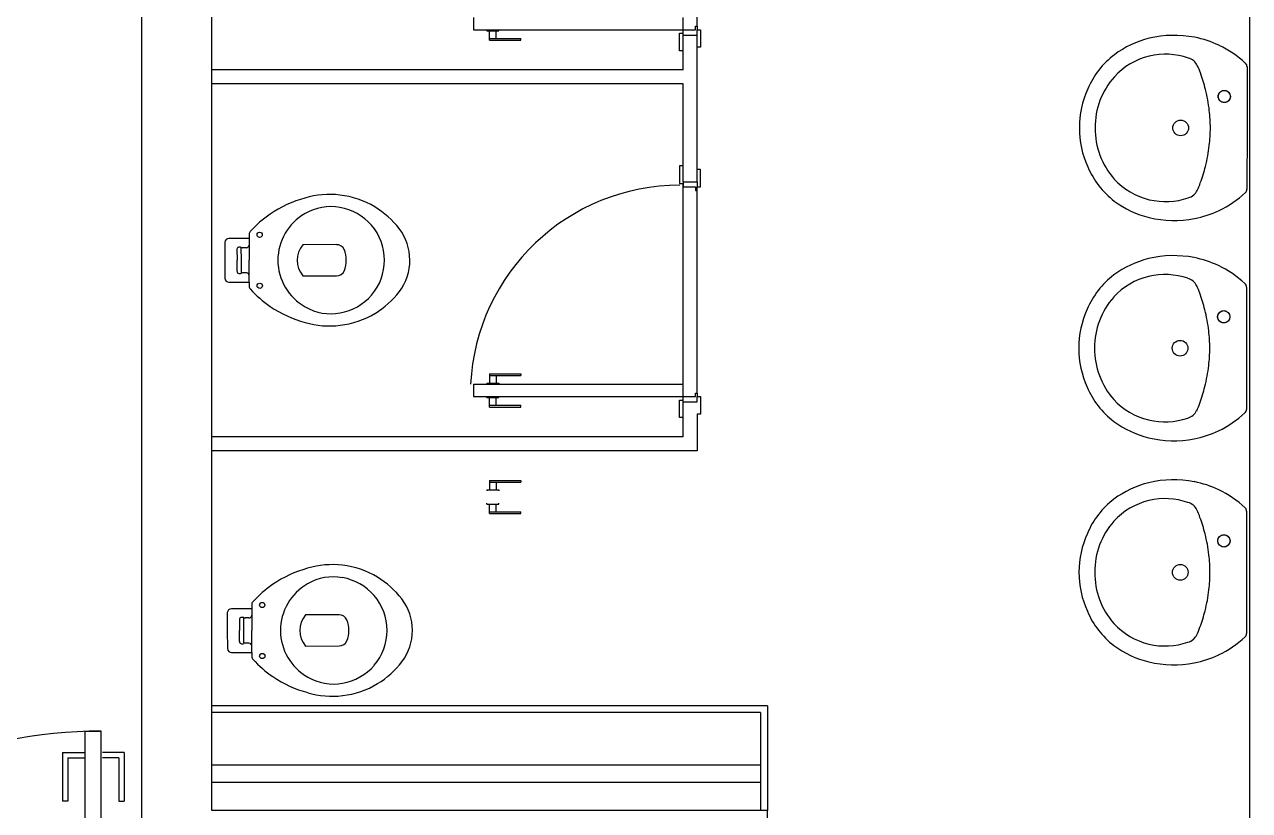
# Model space of a CAD drawing. Extents: x 0 to 244, y -71 to 76.
# Drawn here: x 203.636 to 207.144, y -42.447 to -40.197 of the extents above; entities that cross this region are included whole.
import ezdxf

# ---------------------------------------------------------------- set-up
doc = ezdxf.new("R2010")
doc.units = 0
doc.header["$LTSCALE"] = 0.01
doc.header["$MEASUREMENT"] = 0
doc.linetypes.add('HIDDEN', pattern=[0.375, 0.25, -0.125])
for name, color, linetype in [('ALV', 2, 'CONTINUOUS'), ('APSAN', 1, 'CONTINUOUS'), ('CARIMBO', 7, 'CONTINUOUS'), ('DIV', 2, 'CONTINUOUS'), ('PORTA', 2, 'CONTINUOUS')]:
    doc.layers.add(name, color=color, linetype=linetype)

# ---------------------------------------------------------------- blocks, each defined once
blk = doc.blocks.new('PDV2E-SSN')
at = {"layer": 'DIV'}
for p, q in [((0.0763, 0.0505), (0.0763, 0.9647)), ((0.1063, 0.9647), (0.0763, 0.9647)), ((0.1063, 0.0505), (0.1063, 0.9647)), ((0.0338, 0.9247), (0.0338, 0.8347)), ((0.0338, 0.9247), (0.0739, 0.9247)), ((0.0438, 0.9147), (0.0438, 0.8347)), ((0.0438, 0.9147), (0.0739, 0.9147)), ((0.1485, 0.9247), (0.1084, 0.9247)), ((0.1385, 0.9147), (0.1084, 0.9147)), ((0.1385, 0.9147), (0.1385, 0.8347)), ((0.1485, 0.9247), (0.1485, 0.8347)), ((0.0438, 0.8347), (0.034, 0.8347)), ((0.1385, 0.8347), (0.1483, 0.8347)), ((0.031, 0.05), (0.031, -0.05)), ((0.051, 0.05), (0.031, 0.05)), ((0.051, 0.0199), (0.051, 0.05)), ((0.0763, 0.0505), (0.1063, 0.0505)), ((0.9502, 0.0199), (0.9502, 0.05)), ((0.9502, 0.05), (0.9702, 0.05)), ((0.9702, 0.05), (0.9702, 0.0347)), ((0.9702, 0.035), (0.9702, -0.035)), ((0.051, 0.0199), (0.061, 0.0199)), ((0.061, -0.05), (0.061, 0.0199)), ((0.9502, 0.0199), (0.9402, 0.0199)), ((0.9402, -0.05), (0.9402, 0.0199)), ((0.9702, -0.035), (0.9702, -0.05)), ((0.031, -0.05), (0.061, -0.05)), ((0.9702, -0.05), (0.9402, -0.05))]:
    blk.add_line(p, q, dxfattribs=at)
at = {"layer": 'DIV', "color": 1}
blk.add_arc((0.0763, 0.1001), 0.8651, 356.6786, 90, dxfattribs=at)

msp = doc.modelspace()

# ---------------------------------------------------------------- linework, layer by layer
at = {"layer": 'ALV'}
for p, q in [((207.1443, -37.5568), (207.1443, -43.5965)), ((203.9723, -43.7468), (203.9723, -37.9568)), ((204.1723, -42.4465), (204.1723, -37.9568)), ((205.5623, -41.3116), (205.5623, -41.4166)), ((205.7641, -42.4465), (204.1723, -42.4465)), ((205.7641, -42.5965), (205.7641, -42.4465))]:
    msp.add_line(p, q, dxfattribs=at)
at = {"layer": 'APSAN'}
for p, q in [((207.1372, -40.3177), (207.1372, -40.4927)), ((207.1372, -40.4927), (207.1371, -40.6677)), ((204.2794, -40.7971), (204.2794, -40.8023)), ((204.2794, -40.8023), (204.2794, -40.8091)), ((204.2094, -40.8202), (204.2095, -40.8717)), ((204.2794, -40.8091), (204.2214, -40.8092)), ((204.2559, -40.8361), (204.256, -40.8716)), ((204.2714, -40.8356), (204.2604, -40.8356)), ((204.2794, -40.8091), (204.2795, -40.8716)), ((204.5294, -40.8267), (204.4334, -40.8269)), ((204.2095, -40.8717), (204.2096, -40.9232)), ((204.2444, -40.8401), (204.2445, -40.8716)), ((204.2445, -40.9031), (204.2445, -40.8716)), ((204.256, -40.8716), (204.256, -40.9071)), ((204.2796, -40.9341), (204.2795, -40.8716)), ((204.2715, -40.9076), (204.2605, -40.9076)), ((204.2216, -40.9342), (204.2796, -40.9341)), ((204.2796, -40.9341), (204.2796, -40.9409)), ((204.2796, -40.9409), (204.2796, -40.9461)), ((204.4335, -40.9159), (204.5295, -40.9157)), ((207.1355, -40.9483), (207.1355, -41.1233)), ((207.1355, -41.1233), (207.1354, -41.2983)), ((207.1361, -41.5898), (207.1361, -41.7648)), ((207.1361, -41.7648), (207.136, -41.9398)), ((205.7641, -42.1465), (204.1723, -42.1465)), ((205.7441, -42.1665), (204.1723, -42.1665)), ((205.7441, -42.1665), (205.7441, -42.4465)), ((205.7641, -42.1465), (205.7641, -42.4465)), ((205.7441, -42.3165), (204.1723, -42.3165)), ((205.7441, -42.3665), (204.1723, -42.3665))]:
    msp.add_line(p, q, dxfattribs=at)
for centre, radius in [((207.0722, -40.4026), 0.0175), ((206.9472, -40.4926), 0.0225), ((204.3094, -40.7985), 0.0075), ((204.3096, -40.9445), 0.0075), ((207.0705, -41.0332), 0.0175), ((206.9455, -41.1232), 0.0225), ((207.0711, -41.6748), 0.0175), ((206.9461, -41.7647), 0.0225)]:
    msp.add_circle(centre, radius, dxfattribs=at)
for centre, radius, start, end in [((206.9253, -40.511), 0.2832, 103.9064, 126.4075), ((206.9291, -40.5362), 0.3086, 79.1445, 103.4663), ((206.92, -40.5554), 0.3292, 65.3692, 78.2195), ((206.9297, -40.5241), 0.2967, 46.8256, 64.5439), ((206.9039, -40.4756), 0.242, 127.3023, 157.0078), ((206.9042, -40.481), 0.1995, 103.6033, 137.4447), ((206.9037, -40.4829), 0.2012, 70.9926, 103.3515), ((206.9595, -40.3304), 0.039, 49.4822, 75.5342), ((206.9554, -40.3333), 0.0439, 26.3036, 47.9207), ((207.126, -40.3167), 0.0113, 355.0472, 53.3751), ((206.9198, -40.4907), 0.2176, 138.3369, 180.475), ((206.8778, -40.3742), 0.1317, 17.1793, 27.2729), ((206.6142, -40.4819), 0.416, 13.8059, 20.631), ((206.9238, -40.4915), 0.2667, 155.5354, 180.2284), ((206.5591, -40.4977), 0.4734, 6.6779, 14.0666), ((206.6544, -40.4901), 0.3778, 359.6156, 7.2185), ((206.9238, -40.4937), 0.2667, 179.7384, 204.4314), ((206.9198, -40.4945), 0.2176, 179.4919, 221.6299), ((206.6544, -40.495), 0.3778, 352.7483, 0.3512), ((206.5591, -40.4873), 0.4734, 345.9002, 353.2889), ((206.9039, -40.5096), 0.242, 202.9591, 232.6645), ((206.6142, -40.5031), 0.416, 339.3358, 346.1609), ((206.9042, -40.5042), 0.1995, 222.5221, 256.3635), ((206.8777, -40.611), 0.1317, 332.6939, 342.7875), ((204.5279, -41.0166), 0.3352, 105.3358, 124.2357), ((204.5097, -40.9262), 0.2433, 83.038, 106.8455), ((204.5116, -40.9312), 0.248, 59.0102, 83.6003), ((206.9037, -40.5023), 0.2012, 256.6153, 288.9743), ((206.9594, -40.6548), 0.039, 284.4326, 310.4846), ((206.9553, -40.6519), 0.0439, 312.0461, 333.6632), ((206.9297, -40.4612), 0.2967, 295.4229, 313.1412), ((207.1259, -40.6686), 0.0113, 306.5917, 4.9196), ((204.513, -40.8636), 0.1458, 79.6377, 120.3813), ((204.5122, -40.8744), 0.1566, 41.3057, 80.0552), ((204.4988, -40.9469), 0.2681, 38.2436, 58.4024), ((206.9253, -40.4743), 0.2832, 233.5593, 256.0604), ((206.9201, -40.4298), 0.3292, 281.7473, 294.5976), ((204.521, -41.0034), 0.3204, 124.5452, 138.1354), ((204.5159, -40.8719), 0.1544, 119.7392, 179.8345), ((206.9292, -40.449), 0.3086, 256.5005, 280.8224), ((204.2895, -40.7968), 0.0102, 134.8394, 181.7747), ((204.5137, -40.8711), 0.1532, 0.0285, 40.747), ((204.5905, -40.8708), 0.149, 359.9551, 37.0814), ((204.2211, -40.8209), 0.0118, 88.7843, 176.4031), ((204.2511, -40.8399), 0.00666, 143.981, 182.1261), ((204.25, -40.8401), 0.00592, 112.6816, 136.1473), ((204.252, -40.8469), 0.0131, 70.4251, 109.4708), ((204.2613, -40.8238), 0.0119, 246.0629, 266.0312), ((204.2711, -40.8273), 0.00832, 272.0982, 355.3653), ((204.4852, -40.8713), 0.0683, 139.3951, 220.7715), ((204.5298, -40.8509), 0.0241, 23.5937, 90.9738), ((204.5159, -40.8706), 0.1544, 180.332, 240.4274), ((204.4729, -40.8713), 0.0846, 339.3056, 20.861), ((204.5137, -40.8714), 0.1532, 319.4196, 0.138), ((204.5905, -40.8715), 0.149, 323.0852, 0.2115), ((206.9236, -41.1415), 0.2832, 103.9064, 126.4075), ((206.9274, -41.1668), 0.3086, 79.1445, 103.4663), ((206.9183, -41.186), 0.3292, 65.3692, 78.2195), ((204.2512, -40.9034), 0.00666, 178.0404, 216.1856), ((204.2501, -40.9032), 0.00592, 224.0193, 247.4849), ((204.2614, -40.9195), 0.0119, 94.1354, 114.1037), ((204.2713, -40.9159), 0.00832, 4.8013, 88.0684), ((204.5299, -40.8916), 0.0241, 269.1927, 336.5729), ((206.928, -41.1546), 0.2967, 46.8256, 64.5439), ((204.2213, -40.9224), 0.0118, 183.7634, 271.3822), ((204.2521, -40.8963), 0.0131, 250.6958, 289.7414), ((206.9022, -41.1061), 0.242, 127.3023, 157.0078), ((206.9025, -41.1115), 0.1995, 103.6033, 137.4447), ((206.902, -41.1134), 0.2012, 70.9926, 103.3515), ((206.9578, -40.961), 0.039, 49.4822, 75.5342), ((206.9537, -40.9639), 0.0439, 26.3036, 47.9207), ((207.1243, -40.9473), 0.0113, 355.0472, 53.3751), ((204.2897, -40.9464), 0.0102, 178.3919, 225.3272), ((204.5206, -40.7391), 0.3204, 222.0312, 235.6213), ((204.5122, -40.8681), 0.1566, 280.1113, 318.8609), ((204.4986, -40.7956), 0.2681, 301.7642, 321.923), ((206.9181, -41.1213), 0.2176, 138.3369, 180.475), ((206.8761, -41.0048), 0.1317, 17.1793, 27.2729), ((206.6125, -41.1125), 0.416, 13.8059, 20.631), ((204.5275, -40.7258), 0.3352, 235.9309, 254.8308), ((204.5131, -40.8789), 0.1458, 239.7852, 280.5289), ((206.9221, -41.122), 0.2667, 155.5354, 180.2284), ((206.5574, -41.1283), 0.4734, 6.6779, 14.0666), ((204.5114, -40.8113), 0.248, 276.5663, 301.1563), ((204.5096, -40.8163), 0.2433, 253.3211, 277.1285), ((206.6527, -41.1207), 0.3778, 359.6156, 7.2185), ((206.9221, -41.1243), 0.2667, 179.7384, 204.4314), ((206.9181, -41.1251), 0.2176, 179.4919, 221.6299), ((206.6527, -41.1255), 0.3778, 352.7483, 0.3512), ((206.5574, -41.1179), 0.4734, 345.9002, 353.2889), ((206.9022, -41.1402), 0.242, 202.9591, 232.6645), ((206.6125, -41.1337), 0.416, 339.3358, 346.1609), ((206.9024, -41.1348), 0.1995, 222.5221, 256.3635), ((206.876, -41.2416), 0.1317, 332.6939, 342.7875), ((206.902, -41.1329), 0.2012, 256.6153, 288.9743), ((206.9577, -41.2854), 0.039, 284.4326, 310.4846), ((206.9536, -41.2825), 0.0439, 312.0461, 333.6632), ((206.928, -41.0917), 0.2967, 295.4229, 313.1412), ((207.1242, -41.2992), 0.0113, 306.5917, 4.9196), ((206.9236, -41.1048), 0.2832, 233.5593, 256.0604), ((206.9184, -41.0604), 0.3292, 281.7473, 294.5976), ((206.9275, -41.0796), 0.3086, 256.5005, 280.8224), ((206.928, -41.8084), 0.3086, 79.1445, 103.4663), ((206.9242, -41.7831), 0.2832, 103.9064, 126.4075), ((206.9189, -41.8275), 0.3292, 65.3692, 78.2195), ((206.9286, -41.7962), 0.2967, 46.8256, 64.5439), ((206.9028, -41.7477), 0.242, 127.3023, 157.0078), ((206.903, -41.7531), 0.1995, 103.6033, 137.4447), ((206.9026, -41.755), 0.2012, 70.9926, 103.3515), ((206.9584, -41.6025), 0.039, 49.4822, 75.5342), ((206.9543, -41.6055), 0.0439, 26.3036, 47.9207), ((206.8767, -41.6463), 0.1317, 17.1793, 27.2729), ((206.6131, -41.754), 0.416, 13.8059, 20.631), ((207.1249, -41.5888), 0.0113, 355.0472, 53.3751), ((206.9187, -41.7629), 0.2176, 138.3369, 180.475), ((206.9227, -41.7636), 0.2667, 155.5354, 180.2284), ((206.5579, -41.7698), 0.4734, 6.6779, 14.0666), ((206.6533, -41.7622), 0.3778, 359.6156, 7.2185), ((206.9227, -41.7659), 0.2667, 179.7384, 204.4314), ((206.9187, -41.7666), 0.2176, 179.4919, 221.6299), ((206.6533, -41.7671), 0.3778, 352.7483, 0.3512), ((206.558, -41.7595), 0.4734, 345.9002, 353.2889), ((206.9028, -41.7818), 0.242, 202.9591, 232.6645), ((206.6131, -41.7752), 0.416, 339.3358, 346.1609), ((206.903, -41.7764), 0.1995, 222.5221, 256.3635), ((206.8766, -41.8831), 0.1317, 332.6939, 342.7875), ((206.9583, -41.9269), 0.039, 284.4326, 310.4846), ((206.9542, -41.924), 0.0439, 312.0461, 333.6632), ((206.9286, -41.7333), 0.2967, 295.4229, 313.1412), ((207.1248, -41.9408), 0.0113, 306.5917, 4.9196), ((206.9242, -41.7464), 0.2832, 233.5593, 256.0604), ((206.9026, -41.7745), 0.2012, 256.6153, 288.9743), ((206.928, -41.7211), 0.3086, 256.5005, 280.8224), ((206.919, -41.7019), 0.3292, 281.7473, 294.5976)]:
    msp.add_arc(centre, radius, start, end, dxfattribs=at)
at = {"layer": 'CARIMBO', "color": 2}
for p, q in [((204.9597, -40.2147), (204.9597, -40.2117)), ((204.9597, -40.2147), (204.9597, -40.2117)), ((204.9597, -40.2147), (204.9947, -40.2147)), ((204.9597, -40.2147), (204.9947, -40.2147)), ((204.9672, -40.2417), (204.9672, -40.2147)), ((204.9672, -40.2417), (204.9672, -40.2147)), ((204.9672, -40.2367), (205.0572, -40.2367)), ((204.9672, -40.2367), (205.0572, -40.2367)), ((204.9672, -40.2417), (205.0572, -40.2417)), ((204.9672, -40.2417), (205.0572, -40.2417)), ((204.9872, -40.2367), (204.9872, -40.2147)), ((204.9872, -40.2367), (204.9872, -40.2147)), ((204.9947, -40.2147), (204.9947, -40.2117)), ((204.9947, -40.2147), (204.9947, -40.2117)), ((205.0572, -40.2417), (205.0572, -40.2367)), ((205.0572, -40.2417), (205.0572, -40.2367)), ((207.1372, -40.3177), (207.1372, -40.4927)), ((207.1372, -40.4927), (207.1371, -40.6677)), ((204.2794, -40.7971), (204.2794, -40.8023)), ((204.2794, -40.8023), (204.2794, -40.8091)), ((204.2094, -40.8202), (204.2095, -40.8717)), ((204.2794, -40.8091), (204.2214, -40.8092)), ((204.2559, -40.8361), (204.256, -40.8716)), ((204.2714, -40.8356), (204.2604, -40.8356)), ((204.2794, -40.8091), (204.2795, -40.8716)), ((204.5294, -40.8267), (204.4334, -40.8269)), ((204.2095, -40.8717), (204.2096, -40.9232)), ((204.2444, -40.8401), (204.2445, -40.8716)), ((204.2445, -40.9031), (204.2445, -40.8716)), ((204.256, -40.8716), (204.256, -40.9071)), ((204.2796, -40.9341), (204.2795, -40.8716)), ((204.2715, -40.9076), (204.2605, -40.9076)), ((204.2216, -40.9342), (204.2796, -40.9341)), ((204.2796, -40.9341), (204.2796, -40.9409)), ((204.2796, -40.9409), (204.2796, -40.9461)), ((204.4335, -40.9159), (204.5295, -40.9157)), ((207.1355, -40.9483), (207.1355, -41.1233)), ((207.1355, -41.1233), (207.1354, -41.2983)), ((204.9597, -41.2236), (204.9597, -41.2266)), ((204.9597, -41.2236), (204.9947, -41.2236)), ((204.9597, -41.2236), (204.9597, -41.2266)), ((204.9597, -41.2236), (204.9947, -41.2236)), ((204.9672, -41.1966), (205.0572, -41.1966)), ((204.9672, -41.1966), (204.9672, -41.2236)), ((204.9672, -41.1966), (205.0572, -41.1966)), ((204.9672, -41.1966), (204.9672, -41.2236)), ((204.9672, -41.2016), (205.0572, -41.2016)), ((204.9672, -41.2016), (205.0572, -41.2016)), ((204.9872, -41.2016), (204.9872, -41.2236)), ((204.9872, -41.2016), (204.9872, -41.2236)), ((204.9947, -41.2236), (204.9947, -41.2266)), ((204.9947, -41.2236), (204.9947, -41.2266)), ((205.0572, -41.1966), (205.0572, -41.2016)), ((205.0572, -41.1966), (205.0572, -41.2016)), ((204.9597, -41.2646), (204.9597, -41.2616)), ((204.9597, -41.2646), (204.9597, -41.2616)), ((204.9597, -41.2646), (204.9947, -41.2646)), ((204.9597, -41.2646), (204.9947, -41.2646)), ((204.9672, -41.2916), (204.9672, -41.2646)), ((204.9672, -41.2916), (204.9672, -41.2646)), ((204.9672, -41.2866), (205.0572, -41.2866)), ((204.9672, -41.2866), (205.0572, -41.2866)), ((204.9672, -41.2916), (205.0572, -41.2916)), ((204.9672, -41.2916), (205.0572, -41.2916)), ((204.9872, -41.2866), (204.9872, -41.2646)), ((204.9872, -41.2866), (204.9872, -41.2646)), ((204.9947, -41.2646), (204.9947, -41.2616)), ((204.9947, -41.2646), (204.9947, -41.2616)), ((205.0572, -41.2916), (205.0572, -41.2866)), ((205.0572, -41.2916), (205.0572, -41.2866)), ((204.9672, -41.5016), (204.9672, -41.5286)), ((204.9672, -41.5016), (205.0572, -41.5016)), ((205.0572, -41.5016), (205.0572, -41.5066)), ((204.9597, -41.5286), (204.9947, -41.5286)), ((204.9597, -41.5286), (204.9597, -41.5316)), ((204.9672, -41.5066), (205.0572, -41.5066)), ((204.9872, -41.5066), (204.9872, -41.5286)), ((204.9947, -41.5286), (204.9947, -41.5316)), ((204.9597, -41.5696), (204.9597, -41.5666)), ((204.9597, -41.5696), (204.9947, -41.5696)), ((204.9672, -41.5966), (204.9672, -41.5696)), ((204.9872, -41.5916), (204.9872, -41.5696)), ((204.9947, -41.5696), (204.9947, -41.5666)), ((204.9672, -41.5916), (205.0572, -41.5916)), ((204.9672, -41.5966), (205.0572, -41.5966)), ((205.0572, -41.5966), (205.0572, -41.5916)), ((207.1361, -41.5898), (207.1361, -41.7648)), ((207.1361, -41.7648), (207.136, -41.9398)), ((204.2168, -41.8801), (204.2168, -41.9316)), ((204.2868, -41.869), (204.2288, -41.8691)), ((204.2867, -41.857), (204.2867, -41.8622)), ((204.2867, -41.8622), (204.2868, -41.869)), ((204.2868, -41.869), (204.2868, -41.9315)), ((204.5368, -41.8866), (204.4408, -41.8868)), ((204.2518, -41.9), (204.2518, -41.9315)), ((204.2633, -41.896), (204.2633, -41.9315)), ((204.2788, -41.8955), (204.2678, -41.8955)), ((204.2168, -41.9316), (204.2169, -41.9831)), ((204.2519, -41.963), (204.2518, -41.9315)), ((204.2633, -41.9315), (204.2634, -41.967)), ((204.2869, -41.994), (204.2868, -41.9315)), ((204.2289, -41.9941), (204.2869, -41.994)), ((204.2789, -41.9675), (204.2679, -41.9675)), ((204.2869, -41.994), (204.2869, -42.0008)), ((204.4409, -41.9758), (204.5369, -41.9756)), ((204.2869, -42.0008), (204.287, -42.006))]:
    msp.add_line(p, q, dxfattribs=at)
at = {"layer": 'CARIMBO', "color": 2, "linetype": 'HIDDEN'}
for centre in [(207.0722, -40.4026), (207.0705, -41.0332), (207.0711, -41.6748)]:
    msp.add_circle(centre, 0.0175, dxfattribs=at)
at = {"layer": 'CARIMBO', "color": 2}
for centre, radius in [((206.9472, -40.4926), 0.0225), ((204.3094, -40.7985), 0.0075), ((204.3096, -40.9445), 0.0075), ((206.9455, -41.1232), 0.0225), ((206.9461, -41.7647), 0.0225), ((204.3167, -41.8584), 0.0075), ((204.3169, -42.0044), 0.0075)]:
    msp.add_circle(centre, radius, dxfattribs=at)
for centre, radius, start, end in [((206.9253, -40.511), 0.2832, 103.9064, 126.4075), ((206.9291, -40.5362), 0.3086, 79.1445, 103.4663), ((206.92, -40.5554), 0.3292, 65.3692, 78.2195), ((206.9297, -40.5241), 0.2967, 46.8256, 64.5439), ((206.9039, -40.4756), 0.242, 127.3023, 157.0078), ((206.9042, -40.481), 0.1995, 103.6033, 137.4447), ((206.9037, -40.4829), 0.2012, 70.9926, 103.3515), ((206.9595, -40.3304), 0.039, 49.4822, 75.5342), ((206.9554, -40.3333), 0.0439, 26.3036, 47.9207), ((207.126, -40.3167), 0.0113, 355.0472, 53.3751), ((206.9198, -40.4907), 0.2176, 138.3369, 180.475), ((206.8778, -40.3742), 0.1317, 17.1793, 27.2729), ((206.6142, -40.4819), 0.416, 13.8059, 20.631), ((206.9238, -40.4915), 0.2667, 155.5354, 180.2284), ((206.5591, -40.4977), 0.4734, 6.6779, 14.0666), ((206.6544, -40.4901), 0.3778, 359.6156, 7.2185), ((206.9238, -40.4937), 0.2667, 179.7384, 204.4314), ((206.9198, -40.4945), 0.2176, 179.4919, 221.6299), ((206.6544, -40.495), 0.3778, 352.7483, 0.3512), ((206.5591, -40.4873), 0.4734, 345.9002, 353.2889), ((206.9039, -40.5096), 0.242, 202.9591, 232.6645), ((206.6142, -40.5031), 0.416, 339.3358, 346.1609), ((206.9042, -40.5042), 0.1995, 222.5221, 256.3635), ((206.8777, -40.611), 0.1317, 332.6939, 342.7875), ((204.5279, -41.0166), 0.3352, 105.3358, 124.2357), ((204.5097, -40.9262), 0.2433, 83.038, 106.8455), ((204.5116, -40.9312), 0.248, 59.0102, 83.6003), ((206.9037, -40.5023), 0.2012, 256.6153, 288.9743), ((206.9594, -40.6548), 0.039, 284.4326, 310.4846), ((206.9553, -40.6519), 0.0439, 312.0461, 333.6632), ((206.9297, -40.4612), 0.2967, 295.4229, 313.1412), ((207.1259, -40.6686), 0.0113, 306.5917, 4.9196), ((204.513, -40.8636), 0.1458, 79.6377, 120.3813), ((204.5122, -40.8744), 0.1566, 41.3057, 80.0552), ((204.4988, -40.9469), 0.2681, 38.2436, 58.4024), ((206.9253, -40.4743), 0.2832, 233.5593, 256.0604), ((206.9201, -40.4298), 0.3292, 281.7473, 294.5976), ((204.521, -41.0034), 0.3204, 124.5452, 138.1354), ((204.5159, -40.8719), 0.1544, 119.7392, 179.8345), ((206.9292, -40.449), 0.3086, 256.5005, 280.8224), ((204.2895, -40.7968), 0.0102, 134.8394, 181.7747), ((204.5137, -40.8711), 0.1532, 0.0285, 40.747), ((204.5905, -40.8708), 0.149, 359.9551, 37.0814), ((204.2211, -40.8209), 0.0118, 88.7843, 176.4031), ((204.2511, -40.8399), 0.00666, 143.981, 182.1261), ((204.25, -40.8401), 0.00592, 112.6816, 136.1473), ((204.252, -40.8469), 0.0131, 70.4251, 109.4708), ((204.2613, -40.8238), 0.0119, 246.0629, 266.0312), ((204.2711, -40.8273), 0.00832, 272.0982, 355.3653), ((204.4852, -40.8713), 0.0683, 139.3951, 220.7715), ((204.5298, -40.8509), 0.0241, 23.5937, 90.9738), ((204.5159, -40.8706), 0.1544, 180.332, 240.4274), ((204.4729, -40.8713), 0.0846, 339.3056, 20.861), ((204.5137, -40.8714), 0.1532, 319.4196, 0.138), ((204.5905, -40.8715), 0.149, 323.0852, 0.2115), ((206.9236, -41.1415), 0.2832, 103.9064, 126.4075), ((206.9274, -41.1668), 0.3086, 79.1445, 103.4663), ((206.9183, -41.186), 0.3292, 65.3692, 78.2195), ((204.2512, -40.9034), 0.00666, 178.0404, 216.1856), ((204.2501, -40.9032), 0.00592, 224.0193, 247.4849), ((204.2614, -40.9195), 0.0119, 94.1354, 114.1037), ((204.2713, -40.9159), 0.00832, 4.8013, 88.0684), ((204.5299, -40.8916), 0.0241, 269.1927, 336.5729), ((206.928, -41.1546), 0.2967, 46.8256, 64.5439), ((204.2213, -40.9224), 0.0118, 183.7634, 271.3822), ((204.2521, -40.8963), 0.0131, 250.6958, 289.7414), ((206.9022, -41.1061), 0.242, 127.3023, 157.0078), ((206.9025, -41.1115), 0.1995, 103.6033, 137.4447), ((206.902, -41.1134), 0.2012, 70.9926, 103.3515), ((206.9578, -40.961), 0.039, 49.4822, 75.5342), ((206.9537, -40.9639), 0.0439, 26.3036, 47.9207), ((207.1243, -40.9473), 0.0113, 355.0472, 53.3751), ((204.2897, -40.9464), 0.0102, 178.3919, 225.3272), ((204.5206, -40.7391), 0.3204, 222.0312, 235.6213), ((204.5122, -40.8681), 0.1566, 280.1113, 318.8609), ((204.4986, -40.7956), 0.2681, 301.7642, 321.923), ((206.9181, -41.1213), 0.2176, 138.3369, 180.475), ((206.8761, -41.0048), 0.1317, 17.1793, 27.2729), ((206.6125, -41.1125), 0.416, 13.8059, 20.631), ((204.5275, -40.7258), 0.3352, 235.9309, 254.8308), ((204.5131, -40.8789), 0.1458, 239.7852, 280.5289), ((206.9221, -41.122), 0.2667, 155.5354, 180.2284), ((206.5574, -41.1283), 0.4734, 6.6779, 14.0666), ((204.5114, -40.8113), 0.248, 276.5663, 301.1563), ((204.5096, -40.8163), 0.2433, 253.3211, 277.1285), ((206.6527, -41.1207), 0.3778, 359.6156, 7.2185), ((206.9221, -41.1243), 0.2667, 179.7384, 204.4314), ((206.9181, -41.1251), 0.2176, 179.4919, 221.6299), ((206.6527, -41.1255), 0.3778, 352.7483, 0.3512), ((206.5574, -41.1179), 0.4734, 345.9002, 353.2889), ((206.9022, -41.1402), 0.242, 202.9591, 232.6645), ((206.6125, -41.1337), 0.416, 339.3358, 346.1609), ((206.9024, -41.1348), 0.1995, 222.5221, 256.3635), ((206.876, -41.2416), 0.1317, 332.6939, 342.7875), ((206.902, -41.1329), 0.2012, 256.6153, 288.9743), ((206.9577, -41.2854), 0.039, 284.4326, 310.4846), ((206.9536, -41.2825), 0.0439, 312.0461, 333.6632), ((206.928, -41.0917), 0.2967, 295.4229, 313.1412), ((207.1242, -41.2992), 0.0113, 306.5917, 4.9196), ((206.9236, -41.1048), 0.2832, 233.5593, 256.0604), ((206.9184, -41.0604), 0.3292, 281.7473, 294.5976), ((206.9275, -41.0796), 0.3086, 256.5005, 280.8224), ((206.928, -41.8084), 0.3086, 79.1445, 103.4663), ((206.9242, -41.7831), 0.2832, 103.9064, 126.4075), ((206.9189, -41.8275), 0.3292, 65.3692, 78.2195), ((206.9286, -41.7962), 0.2967, 46.8256, 64.5439), ((206.9028, -41.7477), 0.242, 127.3023, 157.0078), ((206.903, -41.7531), 0.1995, 103.6033, 137.4447), ((206.9026, -41.755), 0.2012, 70.9926, 103.3515), ((206.9584, -41.6025), 0.039, 49.4822, 75.5342), ((206.9543, -41.6055), 0.0439, 26.3036, 47.9207), ((206.8767, -41.6463), 0.1317, 17.1793, 27.2729), ((206.6131, -41.754), 0.416, 13.8059, 20.631), ((207.1249, -41.5888), 0.0113, 355.0472, 53.3751), ((206.9187, -41.7629), 0.2176, 138.3369, 180.475), ((206.9227, -41.7636), 0.2667, 155.5354, 180.2284), ((206.5579, -41.7698), 0.4734, 6.6779, 14.0666), ((206.6533, -41.7622), 0.3778, 359.6156, 7.2185), ((204.5171, -41.9861), 0.2433, 83.038, 106.8455), ((204.5189, -41.9911), 0.248, 59.0102, 83.6003), ((204.5352, -42.0765), 0.3352, 105.3358, 124.2357), ((204.5204, -41.9235), 0.1458, 79.6377, 120.3813), ((204.5196, -41.9343), 0.1566, 41.3057, 80.0552), ((204.5062, -42.0068), 0.2681, 38.2436, 58.4024), ((206.9227, -41.7659), 0.2667, 179.7384, 204.4314), ((206.9187, -41.7666), 0.2176, 179.4919, 221.6299), ((206.6533, -41.7671), 0.3778, 352.7483, 0.3512), ((204.5283, -42.0633), 0.3204, 124.5452, 138.1354), ((204.5232, -41.9318), 0.1544, 119.7392, 179.8345), ((206.558, -41.7595), 0.4734, 345.9002, 353.2889), ((204.2969, -41.8567), 0.0102, 134.8394, 181.7747), ((204.5211, -41.931), 0.1532, 0.0285, 40.747), ((204.5978, -41.9307), 0.149, 359.9551, 37.0814), ((204.2285, -41.8808), 0.0118, 88.7843, 176.4031), ((204.2785, -41.8872), 0.00832, 272.0982, 355.3653), ((204.4926, -41.9312), 0.0683, 139.3951, 220.7715), ((204.5372, -41.9107), 0.0241, 23.5937, 90.9738), ((206.9028, -41.7818), 0.242, 202.9591, 232.6645), ((206.6131, -41.7752), 0.416, 339.3358, 346.1609), ((204.2585, -41.8998), 0.00666, 143.981, 182.1261), ((204.2573, -41.9), 0.00592, 112.6816, 136.1473), ((204.2594, -41.9068), 0.0131, 70.4251, 109.4708), ((204.2686, -41.8837), 0.0119, 246.0629, 266.0312), ((204.4803, -41.9312), 0.0846, 339.3056, 20.861), ((206.903, -41.7764), 0.1995, 222.5221, 256.3635), ((206.8766, -41.8831), 0.1317, 332.6939, 342.7875), ((204.5232, -41.9305), 0.1544, 180.332, 240.4274), ((204.5211, -41.9313), 0.1532, 319.4196, 0.138), ((204.5978, -41.9314), 0.149, 323.0852, 0.2115), ((206.9583, -41.9269), 0.039, 284.4326, 310.4846), ((206.9542, -41.924), 0.0439, 312.0461, 333.6632), ((206.9286, -41.7333), 0.2967, 295.4229, 313.1412), ((207.1248, -41.9408), 0.0113, 306.5917, 4.9196), ((204.2287, -41.9823), 0.0118, 183.7634, 271.3822), ((204.2585, -41.9633), 0.00666, 178.0404, 216.1856), ((204.2574, -41.9631), 0.00592, 224.0193, 247.4849), ((204.2595, -41.9562), 0.0131, 250.6958, 289.7414), ((204.2688, -41.9794), 0.0119, 94.1354, 114.1037), ((204.2786, -41.9758), 0.00832, 4.8013, 88.0684), ((204.5372, -41.9515), 0.0241, 269.1927, 336.5729), ((206.9242, -41.7464), 0.2832, 233.5593, 256.0604), ((206.9026, -41.7745), 0.2012, 256.6153, 288.9743), ((204.2971, -42.0063), 0.0102, 178.3919, 225.3272), ((204.528, -41.799), 0.3204, 222.0312, 235.6213), ((204.5196, -41.928), 0.1566, 280.1113, 318.8609), ((204.5059, -41.8555), 0.2681, 301.7642, 321.923), ((206.928, -41.7211), 0.3086, 256.5005, 280.8224), ((206.919, -41.7019), 0.3292, 281.7473, 294.5976), ((204.5348, -41.7857), 0.3352, 235.9309, 254.8308), ((204.5204, -41.9387), 0.1458, 239.7852, 280.5289), ((204.5188, -41.8712), 0.248, 276.5663, 301.1563), ((204.5169, -41.8762), 0.2433, 253.3211, 277.1285)]:
    msp.add_arc(centre, radius, start, end, dxfattribs=at)
at = {"layer": 'DIV', "linetype": 'Continuous'}
for p, q in [((205.5223, -40.2267), (205.5623, -40.2267)), ((205.5223, -40.3267), (205.5223, -40.2267)), ((205.5623, -40.6466), (205.5623, -40.2267)), ((205.5223, -40.3267), (204.1723, -40.3267)), ((205.5223, -40.6466), (205.5223, -40.3667)), ((205.5223, -40.6466), (205.5623, -40.6466))]:
    msp.add_line(p, q, dxfattribs=at)
at = {"layer": 'DIV'}
for p, q in [((205.5223, -40.3667), (204.1723, -40.3667)), ((205.5223, -41.2766), (205.5623, -41.2766)), ((205.5223, -41.3766), (205.5223, -41.2766)), ((205.5223, -41.3766), (204.1723, -41.3766)), ((205.5623, -41.4166), (204.1723, -41.4166))]:
    msp.add_line(p, q, dxfattribs=at)
at = {"layer": 'PORTA', "color": 1}
for p, q in [((205.5623, -40.2017), (205.5623, -39.6217)), ((205.5223, -41.2266), (205.5223, -40.6516)), ((205.5623, -41.2516), (205.5623, -40.6716))]:
    msp.add_line(p, q, dxfattribs=at)
at = {"layer": 'PORTA'}
for p, q in [((204.9222, -40.1767), (204.9222, -40.2117)), ((205.5223, -40.2117), (205.5223, -40.1767)), ((204.9222, -40.2117), (205.5223, -40.2117)), ((204.9222, -41.2266), (204.9222, -41.2616)), ((204.9222, -41.2266), (205.5223, -41.2266)), ((205.5223, -41.2616), (205.5223, -41.2266)), ((204.9222, -41.2616), (205.5223, -41.2616))]:
    msp.add_line(p, q, dxfattribs=at)
at = {"layer": 'PORTA', "linetype": 'Continuous'}
for p, q in [((205.5573, -40.2117), (205.5573, -40.2017)), ((205.5573, -40.2017), (205.5623, -40.2017)), ((205.5623, -40.2017), (205.5623, -40.2117)), ((205.5123, -40.2717), (205.5123, -40.2217)), ((205.5123, -40.2217), (205.5223, -40.2217)), ((205.5223, -40.2217), (205.5223, -40.2117)), ((205.5223, -40.2117), (205.5573, -40.2117)), ((205.5223, -40.2267), (205.5223, -40.2217)), ((205.5623, -40.2117), (205.5723, -40.2117)), ((205.5623, -40.2267), (205.5623, -40.2117)), ((205.5723, -40.2117), (205.5723, -40.2617)), ((205.5223, -40.2717), (205.5123, -40.2717)), ((205.5723, -40.2617), (205.5623, -40.2617)), ((205.5223, -40.6016), (205.5123, -40.6016)), ((205.5123, -40.6016), (205.5123, -40.6516)), ((205.5723, -40.6116), (205.5623, -40.6116)), ((205.5723, -40.6616), (205.5723, -40.6116)), ((205.5123, -40.6516), (205.5223, -40.6516)), ((205.5223, -40.6466), (205.5223, -40.6516)), ((205.5223, -40.6516), (205.5223, -40.6616)), ((205.5223, -40.6616), (205.5573, -40.6616)), ((205.5573, -40.6616), (205.5573, -40.6716)), ((205.5623, -40.6466), (205.5623, -40.6616)), ((205.5623, -40.6716), (205.5623, -40.6616)), ((205.5623, -40.6616), (205.5723, -40.6616)), ((205.5573, -40.6716), (205.5623, -40.6716)), ((205.5573, -41.2616), (205.5573, -41.2516)), ((205.5573, -41.2516), (205.5623, -41.2516)), ((205.5623, -41.2516), (205.5623, -41.2616)), ((205.5123, -41.3216), (205.5123, -41.2716)), ((205.5123, -41.2716), (205.5223, -41.2716)), ((205.5223, -41.2716), (205.5223, -41.2616)), ((205.5223, -41.2616), (205.5573, -41.2616)), ((205.5223, -41.2766), (205.5223, -41.2716)), ((205.5623, -41.2616), (205.5723, -41.2616)), ((205.5623, -41.2766), (205.5623, -41.2616)), ((205.5723, -41.2616), (205.5723, -41.3116)), ((205.5223, -41.3216), (205.5123, -41.3216)), ((205.5723, -41.3116), (205.5623, -41.3116))]:
    msp.add_line(p, q, dxfattribs=at)
at = {"layer": 'PORTA', "color": 1}
msp.add_arc((205.5128, -41.2566), 0.6, 90, 177.134, dxfattribs=at)

# ---------------------------------------------------------------- block references
at = {"layer": 'DIV', "xscale": -1.543751605366101, "yscale": 1.543751605366101, "zscale": 1.543751605366101}
msp.add_blockref('PDV2E-SSN', (203.9737, -43.7083), dxfattribs=at)

doc.saveas('drawing.dxf')
